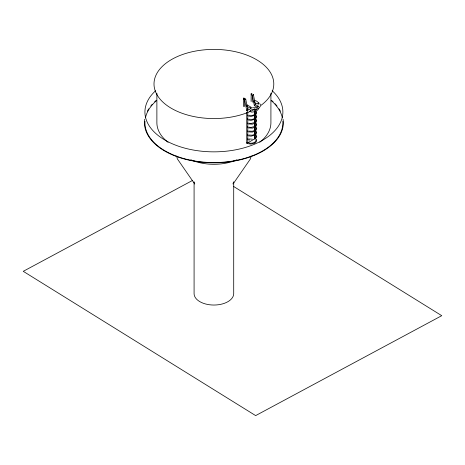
<?xml version="1.0" encoding="UTF-8"?>
<svg xmlns="http://www.w3.org/2000/svg" width="465" height="465" viewBox="0 0 465 465"><rect width="100%" height="100%" fill="white"/><g stroke="black" fill="none" stroke-linecap="round" stroke-linejoin="round"><path stroke-width="0.7" d="M246.746 112.263L246.746 143.098L247.479 143.418A0.628 0.36 0 0 0 247.903 143.174C247.74 141.517 247.037 144.15 247.787 142.871L254.599 138.901L255.169 138.983A0.628 0.36 0 0 0 255.593 138.733L255.547 138.477M250.693 110.961C250.728 109.484 246.601 107.828 247.159 110.1M255.523 105.026L255.39 104.602L254.872 104.776L254.553 105.735L257.436 107.316M247.368 105.363L246.839 104.991L246.363 106.043M248.072 109.351L247.932 108.926M243.422 106.572L243.509 98.069L244.026 98.034L244.532 98.731M251.112 101.451L251.135 93.767L251.565 93.523L252.129 94.081M259.104 103.404C254.053 97.185 250.53 103.125 258.685 103.98M259.04 107.886C258.058 111.089 253.995 112.245 251.001 112.053M247.769 119.255L247.636 118.802M247.769 127.16L247.636 126.713L247.432 127.486M247.769 135.071L247.636 134.618L247.432 135.391M233.302 182.844L233.035 184.03L250.478 158.844L251.123 156.013M246.746 143.098L246.77 143.011A0.628 0.36 0 0 1 247.2 142.767M247.432 115.099L247.479 115.651M247.432 123.004L247.479 123.556M247.432 130.915L247.479 131.467M247.432 138.82L247.479 139.372M254.768 101.19L254.681 100.609M258.342 106.747L258.342 106.218L255.39 104.602M244.578 99.324L243.997 99.498L243.422 98.382M246.746 110.6L244.666 99.847L245.706 99.004L245.526 99.307M254.309 105.491L252.356 95.406L253.396 94.569L253.216 94.866M260.423 106.351L258.575 108.351L255.483 109.304M255.273 138.773L254.826 138.808L255.087 138.221M256.337 137.692L256.686 136.634L256.035 134.879M255.355 114.07L256.046 113.03L255.576 111.769M255.738 114.721L256.686 112.914L256.035 111.158M255.355 118.023L256.046 116.982L255.576 115.721M255.738 118.674L256.686 116.866L256.035 115.111M255.355 121.975L256.046 120.935L255.576 119.674M255.738 122.626L256.686 120.819L256.035 119.063M255.355 125.934L256.046 124.887L255.576 123.632M255.738 126.579L256.686 124.777L256.035 123.016M255.355 129.886L256.046 128.84L255.576 127.584M255.738 130.537L256.686 128.729L256.035 126.974M255.355 133.839L256.046 132.798L255.576 131.537M255.738 134.49L256.686 132.682L256.035 130.927M255.355 137.791L256.046 136.751L255.576 135.489M250.455 111.437L249.722 111.6L250.565 110.536M255.018 118.494L255.018 119.22M255.018 126.404L254.948 127.119M255.018 134.309L254.948 135.024M247.583 118.831L247.432 119.575M254.843 143.051C256.349 142.377 257.383 140.244 256.081 138.896M257 109.118L255.012 110.263M252.698 95.302L252.361 95.447M255.087 114.495L255.082 115.244M255.087 122.405L255.082 123.155M255.087 130.31L255.082 131.06M246.909 143.075L247.339 142.825M254.599 138.634L255.029 138.384L255.029 109.228M250.891 108.479L246.45 106.101M192.725 180.333L23.25 271.322L255.651 415.605L441.75 315.683L233.395 186.331M254.582 114.634L252.332 115.43L248.67 115.268M254.797 115.407L251.048 116.401L248.49 116.081M254.582 118.587L252.332 119.383L248.67 119.226M254.797 119.36L251.048 120.354L248.49 120.04M254.582 122.545L251.065 123.475L248.67 123.178M254.797 123.312L252.396 124.167L248.49 123.992M254.582 126.497L251.065 127.427L248.67 127.131M254.797 127.271L252.396 128.119L248.49 127.945M254.582 130.45L252.332 131.246L248.67 131.084M254.797 131.223L252.396 132.072L248.49 131.897M254.582 134.402L252.332 135.199L248.67 135.042M254.797 135.175L251.048 136.169L248.49 135.856M254.797 143.086L251.048 144.08L248.49 143.761M252.111 95.11L251.536 94.936L251.112 93.947M256.651 107.671L252.46 107.781M252.332 139.157L248.67 138.994M247.171 111.152L247.479 111.152A0.628 0.36 0 0 0 247.903 110.903M251.373 107.613C248.827 107.357 251.891 110.269 253.721 109.351M258.249 106.159L257.552 106.427L257.343 107.252M258.947 102.974L258.104 103.375L258.11 104.114M248.49 139.808L249.711 140.064M248.67 142.947C251.385 143.97 256.616 142.4 255.953 140.006M243.991 98.26L245.171 98.94M247.223 104.933L251.234 107.339M254.512 138.832L254.599 111.652M246.764 110.67L247.479 110.792A0.622 0.296 -7.7 0 0 247.903 110.548L247.148 106.421M259.976 103.904L260.505 105.026M194.492 182.844L194.765 184.03L177.316 158.844L176.671 156.013M253.402 94.604L255.355 104.683M245.712 99.045L246.886 105.073M270.915 93.192L270.915 122.731A57.015 32.916 0 0 1 259.697 142.337M254.599 108.781L254.599 110.217M252.292 95.383L252.292 102.137M247.799 111.995L247.799 142.831M244.602 100.498L244.602 106.578M233.709 181.798L233.709 293.601A19.809 11.439 0 0 1 213.9 305.04A19.809 11.439 0 0 1 194.085 293.601L194.085 181.798M156.879 93.192L156.879 122.731A57.015 32.916 0 0 0 168.097 142.337M282.836 121.348A68.977 39.821 0 0 1 213.9 162.552A68.977 39.821 0 0 1 144.964 121.348M145.435 117.878A68.977 39.821 0 0 1 156.67 100.498M271.13 100.498A68.977 39.821 0 0 1 282.36 117.878M283.063 119.243A69.43 40.083 0 0 1 213.9 162.814A69.43 40.083 0 0 1 144.731 119.243M147.417 111.176A69.43 40.083 0 0 1 148.777 108.833M150.829 105.968A69.43 40.083 0 0 1 152.241 104.3M154.694 101.794A69.43 40.083 0 0 1 156.159 100.469M271.636 100.469A69.43 40.083 0 0 1 273.106 101.794M275.059 103.759A69.43 40.083 0 0 1 276.966 105.968M279.023 108.833A69.43 40.083 0 0 1 280.383 111.176M236.952 159.774A37.874 21.867 0 0 1 190.842 159.774M272.17 90.716A68.977 39.821 0 0 1 258.953 142.18A68.977 39.821 0 0 1 168.842 142.18A68.977 39.821 0 0 1 155.63 90.716M255.076 109.083A59.892 34.579 0 0 1 156.327 93.511A59.892 34.579 0 0 1 225.746 50.081A59.892 34.579 0 0 1 260.557 105.654"/></g></svg>
